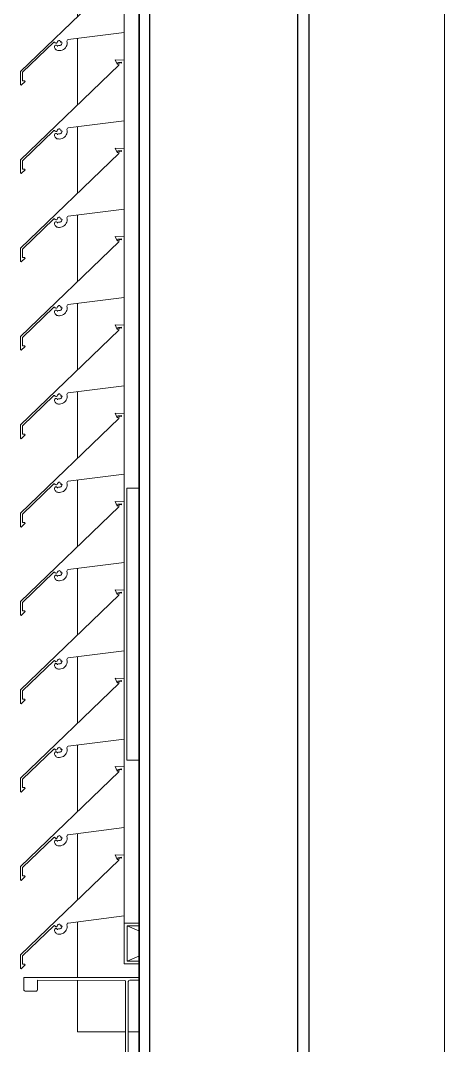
# Model space of a CAD drawing. Header units: millimetres. Extents: x -220592 to 404889, y -217665 to 38245.
# Drawn here: x 27678 to 27990, y -25751 to -24997 of the extents above; entities that cross this region are included whole.
import ezdxf

# ---------------------------------------------------------------- set-up
doc = ezdxf.new("R2010")
doc.units = ezdxf.units.MM
doc.set_wipeout_variables(frame=1)
doc.linetypes.add('XKITLINE00', pattern=[0])
for name, color, linetype in [('000 - 0_HIDE_OBJ_FRAMING_DEF_SUB_1', 7, 'Continuous'), ('000 - STRUCTURE_STEEL_FRAMING_SUB_COLOR_1', 7, 'Continuous'), ('000 - STRUCTURE_STEEL_FRAMING_SUB_COLOR_2', 7, 'Continuous'), ('000 - STRUCTURE_STEEL_FRAMING_WIPEOUT_', 7, 'Continuous')]:
    doc.layers.add(name, color=color, linetype=linetype)
doc.layers.add('Part', color=7, linetype='Continuous', lineweight=0)

# ---------------------------------------------------------------- blocks, each defined once
blk = doc.blocks.new('*A14644')
at = {"layer": 'Part', "color": 7, "linetype": 'XKITLINE00', "lineweight": 0}
for p, q in [((-171.648652, 258.240749), (-171.648652, 270.840635)), ((-172.298652, 270.440631), (-172.298652, 270.644927)), ((-172.298652, 269.790631), (-172.298652, 269.994927)), ((-172.298652, 269.140631), (-172.298652, 269.344927)), ((-172.298652, 268.490631), (-172.298652, 268.694927)), ((-172.298652, 267.840631), (-172.298652, 268.044927)), ((-172.298652, 267.190631), (-172.298652, 267.394927)), ((-172.298652, 266.540631), (-172.298652, 266.744927)), ((-172.298652, 265.890631), (-172.298652, 266.094927)), ((-172.298652, 265.240631), (-172.298652, 265.444927)), ((-172.298652, 264.590631), (-172.298652, 264.794927)), ((-172.298652, 263.940631), (-172.298652, 264.144927)), ((-172.298652, 263.290631), (-172.298652, 263.494927)), ((-172.298652, 262.640631), (-172.298652, 262.844927)), ((-172.298652, 261.990631), (-172.298652, 262.194927)), ((-172.298652, 261.340631), (-172.298652, 261.544927)), ((-172.298652, 260.690631), (-172.298652, 260.894927)), ((-172.298652, 260.040631), (-172.298652, 260.244927)), ((-172.298652, 259.390631), (-172.298652, 259.594927)), ((-172.298652, 258.740631), (-172.298652, 258.944927)), ((-172.298652, 258.240749), (-172.298652, 258.294927))]:
    blk.add_line(p, q, dxfattribs=at)
blk = doc.blocks.new('*A14685')
at = {"layer": 'Part', "color": 7, "linetype": 'XKITLINE00', "lineweight": 0}
for p, q in [((-172.338255, 263.903289), (-173.063377, 263.207043)), ((-172.298462, 263.940623), (-172.366148, 263.943245)), ((-172.366148, 263.943245), (-172.350613, 263.909758)), ((-172.350613, 263.909758), (-172.34549, 263.91017)), ((-172.34549, 263.91017), (-172.345361, 263.922361)), ((-172.345361, 263.922361), (-172.320378, 263.925501)), ((-172.335358, 263.921832), (-172.338255, 263.903289)), ((-172.335358, 263.921832), (-172.318342, 263.918928)), ((-172.320378, 263.925501), (-172.318342, 263.918928)), ((-172.298455, 263.494953), (-172.298462, 263.940623)), ((-172.712461, 263.441923), (-172.298455, 263.494953)), ((-173.048341, 263.200676), (-172.817326, 263.422079)), ((-172.817326, 263.422079), (-172.812166, 263.423171)), ((-172.812166, 263.423171), (-172.808512, 263.418544)), ((-172.808512, 263.418544), (-172.804048, 263.41469)), ((-172.798154, 263.414896), (-172.793971, 263.419053)), ((-172.793971, 263.419053), (-172.790857, 263.426626)), ((-172.790857, 263.426626), (-172.78619, 263.431413)), ((-172.78619, 263.431413), (-172.780114, 263.434203)), ((-172.780114, 263.434203), (-172.773442, 263.434625)), ((-172.773442, 263.434625), (-172.77112, 263.427235)), ((-172.77112, 263.427235), (-172.763955, 263.426291)), ((-172.763955, 263.426291), (-172.765124, 263.419231)), ((-172.765124, 263.419231), (-172.757418, 263.418125)), ((-172.757418, 263.418125), (-172.757988, 263.411641)), ((-172.720912, 263.429659), (-172.720672, 263.435181)), ((-172.719426, 263.419525), (-172.720912, 263.429659)), ((-172.720672, 263.435181), (-172.717536, 263.439733)), ((-172.719801, 263.409289), (-172.719426, 263.419525)), ((-172.717536, 263.439733), (-172.712461, 263.441923)), ((-172.810019, 263.397261), (-172.812659, 263.391787)), ((-172.812659, 263.391787), (-172.812163, 263.384017)), ((-172.812163, 263.384017), (-172.810428, 263.378521)), ((-172.810428, 263.378521), (-172.807674, 263.373458)), ((-172.804875, 263.400498), (-172.810019, 263.397261)), ((-172.807674, 263.373458), (-172.804002, 263.369015)), ((-172.798797, 263.40051), (-172.804875, 263.400498)), ((-172.804048, 263.41469), (-172.798154, 263.414896)), ((-172.804002, 263.369015), (-172.799549, 263.365357)), ((-172.799549, 263.365357), (-172.794479, 263.362617)), ((-172.793641, 263.397292), (-172.798797, 263.40051)), ((-172.794479, 263.362617), (-172.788978, 263.360898)), ((-172.790699, 263.39182), (-172.793641, 263.397292)), ((-172.788669, 263.396801), (-172.790699, 263.39182)), ((-172.788978, 263.360898), (-172.78325, 263.360262)), ((-172.783858, 263.399208), (-172.788669, 263.396801)), ((-172.77794, 263.398303), (-172.783858, 263.399208)), ((-172.78325, 263.360262), (-172.776451, 263.360164)), ((-172.77144, 263.398647), (-172.77794, 263.398303)), ((-172.776451, 263.360164), (-172.766238, 263.360949)), ((-172.765472, 263.401245), (-172.77144, 263.398647)), ((-172.766238, 263.360949), (-172.756337, 263.363572)), ((-172.76079, 263.405767), (-172.765472, 263.401245)), ((-172.757988, 263.411641), (-172.76079, 263.405767)), ((-172.756337, 263.363572), (-172.747074, 263.367945)), ((-172.747074, 263.367945), (-172.738758, 263.373923)), ((-172.738758, 263.373923), (-172.731662, 263.38131)), ((-172.731662, 263.38131), (-172.726022, 263.38986)), ((-172.726022, 263.38986), (-172.722024, 263.39929)), ((-172.722024, 263.39929), (-172.719801, 263.409289)), ((-173.063377, 263.207043), (-173.062824, 263.107892)), ((-173.047999, 263.13933), (-173.048341, 263.200676)), ((-173.058143, 263.105423), (-173.029494, 263.134312)), ((-173.030579, 263.139233), (-173.047999, 263.13933)), ((-173.029494, 263.134312), (-173.030579, 263.139233)), ((-173.062824, 263.107892), (-173.058143, 263.105423))]:
    blk.add_line(p, q, dxfattribs=at)
blk = doc.blocks.new('*A14686')
at = {"layer": 'Part', "color": 7, "linetype": 'XKITLINE00', "lineweight": 0}
for p, q in [((-172.338255, 264.553289), (-173.063377, 263.857043)), ((-172.298462, 264.590623), (-172.366148, 264.593245)), ((-172.366148, 264.593245), (-172.350613, 264.559758)), ((-172.350613, 264.559758), (-172.34549, 264.56017)), ((-172.34549, 264.56017), (-172.345361, 264.572361)), ((-172.345361, 264.572361), (-172.320378, 264.575501)), ((-172.335358, 264.571832), (-172.338255, 264.553289)), ((-172.335358, 264.571832), (-172.318342, 264.568928)), ((-172.320378, 264.575501), (-172.318342, 264.568928)), ((-172.298455, 264.144953), (-172.298462, 264.590623)), ((-172.712461, 264.091923), (-172.298455, 264.144953)), ((-173.048341, 263.850676), (-172.817326, 264.072079)), ((-172.817326, 264.072079), (-172.812166, 264.073171)), ((-172.810019, 264.047261), (-172.812659, 264.041787)), ((-172.812659, 264.041787), (-172.812163, 264.034017)), ((-172.812166, 264.073171), (-172.808512, 264.068544)), ((-172.812163, 264.034017), (-172.810428, 264.028521)), ((-172.810428, 264.028521), (-172.807674, 264.023458)), ((-172.804875, 264.050498), (-172.810019, 264.047261)), ((-172.808512, 264.068544), (-172.804048, 264.06469)), ((-172.807674, 264.023458), (-172.804002, 264.019015)), ((-172.798797, 264.05051), (-172.804875, 264.050498)), ((-172.804048, 264.06469), (-172.798154, 264.064896)), ((-172.793641, 264.047292), (-172.798797, 264.05051)), ((-172.798154, 264.064896), (-172.793971, 264.069053)), ((-172.793971, 264.069053), (-172.790857, 264.076626)), ((-172.790699, 264.04182), (-172.793641, 264.047292)), ((-172.790857, 264.076626), (-172.78619, 264.081413)), ((-172.788669, 264.046801), (-172.790699, 264.04182)), ((-172.783858, 264.049208), (-172.788669, 264.046801)), ((-172.78619, 264.081413), (-172.780114, 264.084203)), ((-172.77794, 264.048303), (-172.783858, 264.049208)), ((-172.780114, 264.084203), (-172.773442, 264.084625)), ((-172.77144, 264.048647), (-172.77794, 264.048303)), ((-172.773442, 264.084625), (-172.77112, 264.077235)), ((-172.765472, 264.051245), (-172.77144, 264.048647)), ((-172.77112, 264.077235), (-172.763955, 264.076291)), ((-172.76079, 264.055767), (-172.765472, 264.051245)), ((-172.763955, 264.076291), (-172.765124, 264.069231)), ((-172.765124, 264.069231), (-172.757418, 264.068125)), ((-172.757988, 264.061641), (-172.76079, 264.055767)), ((-172.757418, 264.068125), (-172.757988, 264.061641)), ((-172.747074, 264.017945), (-172.738758, 264.023923)), ((-172.738758, 264.023923), (-172.731662, 264.03131)), ((-172.731662, 264.03131), (-172.726022, 264.03986)), ((-172.726022, 264.03986), (-172.722024, 264.04929)), ((-172.722024, 264.04929), (-172.719801, 264.059289)), ((-172.720912, 264.079659), (-172.720672, 264.085181)), ((-172.719426, 264.069525), (-172.720912, 264.079659)), ((-172.720672, 264.085181), (-172.717536, 264.089733)), ((-172.719801, 264.059289), (-172.719426, 264.069525)), ((-172.717536, 264.089733), (-172.712461, 264.091923)), ((-172.804002, 264.019015), (-172.799549, 264.015357)), ((-172.799549, 264.015357), (-172.794479, 264.012617)), ((-172.794479, 264.012617), (-172.788978, 264.010898)), ((-172.788978, 264.010898), (-172.78325, 264.010262)), ((-172.78325, 264.010262), (-172.776451, 264.010164)), ((-172.776451, 264.010164), (-172.766238, 264.010949)), ((-172.766238, 264.010949), (-172.756337, 264.013572)), ((-172.756337, 264.013572), (-172.747074, 264.017945)), ((-173.063377, 263.857043), (-173.062824, 263.757892)), ((-173.047999, 263.78933), (-173.048341, 263.850676)), ((-173.062824, 263.757892), (-173.058143, 263.755423)), ((-173.058143, 263.755423), (-173.029494, 263.784312)), ((-173.030579, 263.789233), (-173.047999, 263.78933)), ((-173.029494, 263.784312), (-173.030579, 263.789233))]:
    blk.add_line(p, q, dxfattribs=at)
blk = doc.blocks.new('*A14687')
at = {"layer": 'Part', "color": 7, "linetype": 'XKITLINE00', "lineweight": 0}
for p, q in [((-172.298462, 265.240623), (-172.366148, 265.243245)), ((-172.366148, 265.243245), (-172.350613, 265.209758)), ((-172.298455, 264.794953), (-172.298462, 265.240623)), ((-172.338255, 265.203289), (-173.063377, 264.507043)), ((-172.350613, 265.209758), (-172.34549, 265.21017)), ((-172.34549, 265.21017), (-172.345361, 265.222361)), ((-172.345361, 265.222361), (-172.320378, 265.225501)), ((-172.335358, 265.221832), (-172.338255, 265.203289)), ((-172.335358, 265.221832), (-172.318342, 265.218928)), ((-172.320378, 265.225501), (-172.318342, 265.218928)), ((-172.712461, 264.741923), (-172.298455, 264.794953)), ((-173.048341, 264.500676), (-172.817326, 264.722079)), ((-172.817326, 264.722079), (-172.812166, 264.723171)), ((-172.812166, 264.723171), (-172.808512, 264.718544)), ((-172.804875, 264.700498), (-172.810019, 264.697261)), ((-172.808512, 264.718544), (-172.804048, 264.71469)), ((-172.798797, 264.70051), (-172.804875, 264.700498)), ((-172.804048, 264.71469), (-172.798154, 264.714896)), ((-172.793641, 264.697292), (-172.798797, 264.70051)), ((-172.798154, 264.714896), (-172.793971, 264.719053)), ((-172.793971, 264.719053), (-172.790857, 264.726626)), ((-172.790857, 264.726626), (-172.78619, 264.731413)), ((-172.783858, 264.699208), (-172.788669, 264.696801)), ((-172.78619, 264.731413), (-172.780114, 264.734203)), ((-172.77794, 264.698303), (-172.783858, 264.699208)), ((-172.780114, 264.734203), (-172.773442, 264.734625)), ((-172.77144, 264.698647), (-172.77794, 264.698303)), ((-172.773442, 264.734625), (-172.77112, 264.727235)), ((-172.765472, 264.701245), (-172.77144, 264.698647)), ((-172.77112, 264.727235), (-172.763955, 264.726291)), ((-172.76079, 264.705767), (-172.765472, 264.701245)), ((-172.763955, 264.726291), (-172.765124, 264.719231)), ((-172.765124, 264.719231), (-172.757418, 264.718125)), ((-172.757988, 264.711641), (-172.76079, 264.705767)), ((-172.757418, 264.718125), (-172.757988, 264.711641)), ((-172.726022, 264.68986), (-172.722024, 264.69929)), ((-172.722024, 264.69929), (-172.719801, 264.709289)), ((-172.720912, 264.729659), (-172.720672, 264.735181)), ((-172.719426, 264.719525), (-172.720912, 264.729659)), ((-172.720672, 264.735181), (-172.717536, 264.739733)), ((-172.719801, 264.709289), (-172.719426, 264.719525)), ((-172.717536, 264.739733), (-172.712461, 264.741923)), ((-172.810019, 264.697261), (-172.812659, 264.691787)), ((-172.812659, 264.691787), (-172.812163, 264.684017)), ((-172.812163, 264.684017), (-172.810428, 264.678521)), ((-172.810428, 264.678521), (-172.807674, 264.673458)), ((-172.807674, 264.673458), (-172.804002, 264.669015)), ((-172.804002, 264.669015), (-172.799549, 264.665357)), ((-172.799549, 264.665357), (-172.794479, 264.662617)), ((-172.794479, 264.662617), (-172.788978, 264.660898)), ((-172.790699, 264.69182), (-172.793641, 264.697292)), ((-172.788669, 264.696801), (-172.790699, 264.69182)), ((-172.788978, 264.660898), (-172.78325, 264.660262)), ((-172.78325, 264.660262), (-172.776451, 264.660164)), ((-172.776451, 264.660164), (-172.766238, 264.660949)), ((-172.766238, 264.660949), (-172.756337, 264.663572)), ((-172.756337, 264.663572), (-172.747074, 264.667945)), ((-172.747074, 264.667945), (-172.738758, 264.673923)), ((-172.738758, 264.673923), (-172.731662, 264.68131)), ((-172.731662, 264.68131), (-172.726022, 264.68986)), ((-173.063377, 264.507043), (-173.062824, 264.407892)), ((-173.047999, 264.43933), (-173.048341, 264.500676)), ((-173.062824, 264.407892), (-173.058143, 264.405423)), ((-173.058143, 264.405423), (-173.029494, 264.434312)), ((-173.030579, 264.439233), (-173.047999, 264.43933)), ((-173.029494, 264.434312), (-173.030579, 264.439233))]:
    blk.add_line(p, q, dxfattribs=at)
blk = doc.blocks.new('*A14697')
at = {"layer": 'Part', "color": 7, "linetype": 'XKITLINE00', "lineweight": 0}
for p, q in [((-172.298652, 257.940749), (-172.298652, 258.240749)), ((-171.648652, 258.240749), (-172.298652, 258.240749)), ((-172.278652, 257.960749), (-171.668652, 258.220749)), ((-172.278652, 258.220749), (-171.668652, 257.960749)), ((-172.278652, 257.960749), (-172.278652, 258.220749)), ((-172.278652, 258.220749), (-171.668652, 258.220749)), ((-171.668652, 258.220749), (-171.668652, 257.960749)), ((-171.648652, 257.940749), (-171.648652, 258.240749)), ((-172.298652, 257.940749), (-171.648652, 257.940749)), ((-171.668652, 257.960749), (-172.278652, 257.960749))]:
    blk.add_line(p, q, dxfattribs=at)
blk = doc.blocks.new('*A14699')
at = {"layer": 'Part', "color": 7, "linetype": 'XKITLINE00', "lineweight": 0}
for p, q in [((-171.648937, 258.09053), (-171.648981, 257.84053)), ((-171.628937, 258.090527), (-171.648937, 258.09053)), ((-171.628982, 257.830527), (-171.628937, 258.090527)), ((-171.648981, 257.84053), (-173.03898, 257.840773)), ((-173.03898, 257.840773), (-173.038236, 257.746946)), ((-172.938996, 257.750755), (-172.938984, 257.820755)), ((-172.938984, 257.820755), (-172.295157, 257.819882)), ((-172.295157, 257.819882), (-172.29067, 257.816198)), ((-172.29067, 257.816198), (-172.288986, 257.810642)), ((-172.288986, 257.810642), (-172.289912, 256.866815)), ((-172.26915, 256.870638), (-172.268986, 257.810638)), ((-172.268986, 257.810638), (-172.268224, 257.814465)), ((-172.268224, 257.814465), (-172.26454, 257.818952)), ((-172.26454, 257.818952), (-172.258984, 257.820637)), ((-172.258984, 257.820637), (-171.635157, 257.821289)), ((-171.635157, 257.821289), (-171.630669, 257.824971)), ((-171.630669, 257.824971), (-171.628982, 257.830527)), ((-173.038236, 257.746946), (-173.034553, 257.742457)), ((-173.034553, 257.742457), (-173.028998, 257.740771)), ((-173.028998, 257.740771), (-172.945171, 257.741518)), ((-172.945171, 257.741518), (-172.940682, 257.7452)), ((-172.940682, 257.7452), (-172.938996, 257.750755)), ((-173.039139, 256.930773), (-173.039155, 256.840773)), ((-173.037453, 256.936328), (-173.039139, 256.930773)), ((-173.032965, 256.94001), (-173.037453, 256.936328)), ((-172.949138, 256.940757), (-173.032965, 256.94001)), ((-172.943582, 256.939071), (-172.949138, 256.940757)), ((-172.9399, 256.934582), (-172.943582, 256.939071)), ((-172.939152, 256.860755), (-172.9399, 256.934582)), ((-172.299152, 256.860644), (-172.939152, 256.860755)), ((-172.293596, 256.862328), (-172.299152, 256.860644)), ((-172.289912, 256.866815), (-172.293596, 256.862328)), ((-172.267465, 256.865082), (-172.26915, 256.870638)), ((-172.262978, 256.861399), (-172.267465, 256.865082)), ((-171.639152, 256.860528), (-172.262978, 256.861399)), ((-171.633596, 256.858842), (-171.639152, 256.860528)), ((-171.629914, 256.854354), (-171.633596, 256.858842)), ((-173.039155, 256.840773), (-171.649155, 256.84053)), ((-171.649155, 256.84053), (-171.649199, 256.59053)), ((-171.629199, 256.590527), (-171.629914, 256.854354)), ((-171.649199, 256.59053), (-171.629199, 256.590527))]:
    blk.add_line(p, q, dxfattribs=at)
blk = doc.blocks.new('*A14849')
at = {"layer": 'Part', "color": 7, "linetype": 'XKITLINE00', "lineweight": 0}
for p, q in [((-172.643349, 272.240764), (-171.64898, 272.240764)), ((-171.62898, 272.240764), (-171.143349, 272.240764)), ((-171.143349, 257.440764), (-171.143349, 272.240764)), ((-172.643349, 271.260704), (-172.643349, 272.220354)), ((-172.643349, 270.760344), (-172.643349, 271.240704)), ((-172.643349, 270.110344), (-172.643349, 270.600776)), ((-172.643349, 269.460344), (-172.643349, 269.950776)), ((-172.643349, 268.810344), (-172.643349, 269.300776)), ((-172.643349, 268.160344), (-172.643349, 268.650776)), ((-172.643349, 267.510344), (-172.643349, 268.000776)), ((-172.643349, 266.860344), (-172.643349, 267.350776)), ((-172.643349, 266.210344), (-172.643349, 266.700776)), ((-172.643349, 265.560344), (-172.643349, 266.050776)), ((-172.643349, 264.910344), (-172.643349, 265.400776)), ((-172.643349, 264.260344), (-172.643349, 264.750776)), ((-172.643349, 263.610344), (-172.643349, 264.100776)), ((-172.643349, 262.960344), (-172.643349, 263.450776)), ((-172.643349, 262.310344), (-172.643349, 262.800776)), ((-172.643349, 261.660344), (-172.643349, 262.150776)), ((-172.643349, 261.010344), (-172.643349, 261.500776)), ((-172.643349, 260.360344), (-172.643349, 260.850776)), ((-172.643349, 259.710344), (-172.643349, 260.200776)), ((-172.643349, 259.060344), (-172.643349, 259.550776)), ((-172.643349, 258.410344), (-172.643349, 258.900776)), ((-172.643349, 257.840704), (-172.643349, 258.250776)), ((-172.643349, 257.440764), (-172.643349, 257.820354)), ((-172.643349, 257.440764), (-172.289349, 257.440764)), ((-172.26905, 257.440764), (-171.143349, 257.440764))]:
    blk.add_line(p, q, dxfattribs=at)
blk = doc.blocks.new('*A14850')
at = {"layer": 'Part', "color": 7, "linetype": 'XKITLINE00', "lineweight": 0}
for p, q in [((-172.298462, 258.740623), (-172.366148, 258.743245)), ((-172.366148, 258.743245), (-172.350613, 258.709758)), ((-172.298455, 258.294953), (-172.298462, 258.740623)), ((-172.338255, 258.703289), (-173.063377, 258.007043)), ((-172.350613, 258.709758), (-172.34549, 258.71017)), ((-172.34549, 258.71017), (-172.345361, 258.722361)), ((-172.345361, 258.722361), (-172.320378, 258.725501)), ((-172.335358, 258.721832), (-172.338255, 258.703289)), ((-172.335358, 258.721832), (-172.318342, 258.718928)), ((-172.320378, 258.725501), (-172.318342, 258.718928)), ((-172.712461, 258.241923), (-172.298455, 258.294953)), ((-173.048341, 258.000676), (-172.817326, 258.222079)), ((-172.817326, 258.222079), (-172.812166, 258.223171)), ((-172.812166, 258.223171), (-172.808512, 258.218544)), ((-172.808512, 258.218544), (-172.804048, 258.21469)), ((-172.804048, 258.21469), (-172.798154, 258.214896)), ((-172.798154, 258.214896), (-172.793971, 258.219053)), ((-172.793971, 258.219053), (-172.790857, 258.226626)), ((-172.790857, 258.226626), (-172.78619, 258.231413)), ((-172.78619, 258.231413), (-172.780114, 258.234203)), ((-172.780114, 258.234203), (-172.773442, 258.234625)), ((-172.773442, 258.234625), (-172.77112, 258.227235)), ((-172.77112, 258.227235), (-172.763955, 258.226291)), ((-172.763955, 258.226291), (-172.765124, 258.219231)), ((-172.765124, 258.219231), (-172.757418, 258.218125)), ((-172.757418, 258.218125), (-172.757988, 258.211641)), ((-172.720912, 258.229659), (-172.720672, 258.235181)), ((-172.719426, 258.219525), (-172.720912, 258.229659)), ((-172.720672, 258.235181), (-172.717536, 258.239733)), ((-172.719801, 258.209289), (-172.719426, 258.219525)), ((-172.717536, 258.239733), (-172.712461, 258.241923)), ((-172.810019, 258.197261), (-172.812659, 258.191787)), ((-172.812659, 258.191787), (-172.812163, 258.184017)), ((-172.812163, 258.184017), (-172.810428, 258.178521)), ((-172.810428, 258.178521), (-172.807674, 258.173458)), ((-172.804875, 258.200498), (-172.810019, 258.197261)), ((-172.807674, 258.173458), (-172.804002, 258.169015)), ((-172.798797, 258.20051), (-172.804875, 258.200498)), ((-172.804002, 258.169015), (-172.799549, 258.165357)), ((-172.799549, 258.165357), (-172.794479, 258.162617)), ((-172.793641, 258.197292), (-172.798797, 258.20051)), ((-172.794479, 258.162617), (-172.788978, 258.160898)), ((-172.790699, 258.19182), (-172.793641, 258.197292)), ((-172.788669, 258.196801), (-172.790699, 258.19182)), ((-172.788978, 258.160898), (-172.78325, 258.160262)), ((-172.783858, 258.199208), (-172.788669, 258.196801)), ((-172.77794, 258.198303), (-172.783858, 258.199208)), ((-172.78325, 258.160262), (-172.776451, 258.160164)), ((-172.77144, 258.198647), (-172.77794, 258.198303)), ((-172.776451, 258.160164), (-172.766238, 258.160949)), ((-172.765472, 258.201245), (-172.77144, 258.198647)), ((-172.766238, 258.160949), (-172.756337, 258.163572)), ((-172.76079, 258.205767), (-172.765472, 258.201245)), ((-172.757988, 258.211641), (-172.76079, 258.205767)), ((-172.756337, 258.163572), (-172.747074, 258.167945)), ((-172.747074, 258.167945), (-172.738758, 258.173923)), ((-172.738758, 258.173923), (-172.731662, 258.18131)), ((-172.731662, 258.18131), (-172.726022, 258.18986)), ((-172.726022, 258.18986), (-172.722024, 258.19929)), ((-172.722024, 258.19929), (-172.719801, 258.209289)), ((-173.063377, 258.007043), (-173.062824, 257.907892)), ((-173.047999, 257.93933), (-173.048341, 258.000676)), ((-173.058143, 257.905423), (-173.029494, 257.934312)), ((-173.030579, 257.939233), (-173.047999, 257.93933)), ((-173.029494, 257.934312), (-173.030579, 257.939233)), ((-173.062824, 257.907892), (-173.058143, 257.905423))]:
    blk.add_line(p, q, dxfattribs=at)
blk = doc.blocks.new('*A14851')
at = {"layer": 'Part', "color": 7, "linetype": 'XKITLINE00', "lineweight": 0}
for p, q in [((-172.338255, 259.353289), (-173.063377, 258.657043)), ((-172.298462, 259.390623), (-172.366148, 259.393245)), ((-172.366148, 259.393245), (-172.350613, 259.359758)), ((-172.350613, 259.359758), (-172.34549, 259.36017)), ((-172.34549, 259.36017), (-172.345361, 259.372361)), ((-172.345361, 259.372361), (-172.320378, 259.375501)), ((-172.335358, 259.371832), (-172.338255, 259.353289)), ((-172.335358, 259.371832), (-172.318342, 259.368928)), ((-172.320378, 259.375501), (-172.318342, 259.368928)), ((-172.298455, 258.944953), (-172.298462, 259.390623)), ((-172.717536, 258.889733), (-172.712461, 258.891923)), ((-172.712461, 258.891923), (-172.298455, 258.944953)), ((-173.048341, 258.650676), (-172.817326, 258.872079)), ((-172.817326, 258.872079), (-172.812166, 258.873171)), ((-172.810019, 258.847261), (-172.812659, 258.841787)), ((-172.812659, 258.841787), (-172.812163, 258.834017)), ((-172.812166, 258.873171), (-172.808512, 258.868544)), ((-172.812163, 258.834017), (-172.810428, 258.828521)), ((-172.810428, 258.828521), (-172.807674, 258.823458)), ((-172.804875, 258.850498), (-172.810019, 258.847261)), ((-172.808512, 258.868544), (-172.804048, 258.86469)), ((-172.807674, 258.823458), (-172.804002, 258.819015)), ((-172.798797, 258.85051), (-172.804875, 258.850498)), ((-172.804048, 258.86469), (-172.798154, 258.864896)), ((-172.804002, 258.819015), (-172.799549, 258.815357)), ((-172.793641, 258.847292), (-172.798797, 258.85051)), ((-172.798154, 258.864896), (-172.793971, 258.869053)), ((-172.793971, 258.869053), (-172.790857, 258.876626)), ((-172.790699, 258.84182), (-172.793641, 258.847292)), ((-172.790857, 258.876626), (-172.78619, 258.881413)), ((-172.788669, 258.846801), (-172.790699, 258.84182)), ((-172.783858, 258.849208), (-172.788669, 258.846801)), ((-172.78619, 258.881413), (-172.780114, 258.884203)), ((-172.77794, 258.848303), (-172.783858, 258.849208)), ((-172.780114, 258.884203), (-172.773442, 258.884625)), ((-172.77144, 258.848647), (-172.77794, 258.848303)), ((-172.773442, 258.884625), (-172.77112, 258.877235)), ((-172.765472, 258.851245), (-172.77144, 258.848647)), ((-172.77112, 258.877235), (-172.763955, 258.876291)), ((-172.76079, 258.855767), (-172.765472, 258.851245)), ((-172.763955, 258.876291), (-172.765124, 258.869231)), ((-172.765124, 258.869231), (-172.757418, 258.868125)), ((-172.757988, 258.861641), (-172.76079, 258.855767)), ((-172.757418, 258.868125), (-172.757988, 258.861641)), ((-172.756337, 258.813572), (-172.747074, 258.817945)), ((-172.747074, 258.817945), (-172.738758, 258.823923)), ((-172.738758, 258.823923), (-172.731662, 258.83131)), ((-172.731662, 258.83131), (-172.726022, 258.83986)), ((-172.726022, 258.83986), (-172.722024, 258.84929)), ((-172.722024, 258.84929), (-172.719801, 258.859289)), ((-172.720912, 258.879659), (-172.720672, 258.885181)), ((-172.719426, 258.869525), (-172.720912, 258.879659)), ((-172.720672, 258.885181), (-172.717536, 258.889733)), ((-172.719801, 258.859289), (-172.719426, 258.869525)), ((-172.799549, 258.815357), (-172.794479, 258.812617)), ((-172.794479, 258.812617), (-172.788978, 258.810898)), ((-172.788978, 258.810898), (-172.78325, 258.810262)), ((-172.78325, 258.810262), (-172.776451, 258.810164)), ((-172.776451, 258.810164), (-172.766238, 258.810949)), ((-172.766238, 258.810949), (-172.756337, 258.813572)), ((-173.063377, 258.657043), (-173.062824, 258.557892)), ((-173.047999, 258.58933), (-173.048341, 258.650676)), ((-173.062824, 258.557892), (-173.058143, 258.555423)), ((-173.058143, 258.555423), (-173.029494, 258.584312)), ((-173.030579, 258.589233), (-173.047999, 258.58933)), ((-173.029494, 258.584312), (-173.030579, 258.589233))]:
    blk.add_line(p, q, dxfattribs=at)
blk = doc.blocks.new('*A14852')
at = {"layer": 'Part', "color": 7, "linetype": 'XKITLINE00', "lineweight": 0}
for p, q in [((-172.298462, 260.040623), (-172.366148, 260.043245)), ((-172.366148, 260.043245), (-172.350613, 260.009758)), ((-172.345361, 260.022361), (-172.320378, 260.025501)), ((-172.320378, 260.025501), (-172.318342, 260.018928)), ((-172.298455, 259.594953), (-172.298462, 260.040623)), ((-172.338255, 260.003289), (-173.063377, 259.307043)), ((-172.350613, 260.009758), (-172.34549, 260.01017)), ((-172.34549, 260.01017), (-172.345361, 260.022361)), ((-172.335358, 260.021832), (-172.338255, 260.003289)), ((-172.335358, 260.021832), (-172.318342, 260.018928)), ((-172.712461, 259.541923), (-172.298455, 259.594953)), ((-173.048341, 259.300676), (-172.817326, 259.522079)), ((-172.817326, 259.522079), (-172.812166, 259.523171)), ((-172.810019, 259.497261), (-172.812659, 259.491787)), ((-172.812166, 259.523171), (-172.808512, 259.518544)), ((-172.804875, 259.500498), (-172.810019, 259.497261)), ((-172.808512, 259.518544), (-172.804048, 259.51469)), ((-172.798797, 259.50051), (-172.804875, 259.500498)), ((-172.804048, 259.51469), (-172.798154, 259.514896)), ((-172.793641, 259.497292), (-172.798797, 259.50051)), ((-172.798154, 259.514896), (-172.793971, 259.519053)), ((-172.793971, 259.519053), (-172.790857, 259.526626)), ((-172.790699, 259.49182), (-172.793641, 259.497292)), ((-172.790857, 259.526626), (-172.78619, 259.531413)), ((-172.788669, 259.496801), (-172.790699, 259.49182)), ((-172.783858, 259.499208), (-172.788669, 259.496801)), ((-172.78619, 259.531413), (-172.780114, 259.534203)), ((-172.77794, 259.498303), (-172.783858, 259.499208)), ((-172.780114, 259.534203), (-172.773442, 259.534625)), ((-172.77144, 259.498647), (-172.77794, 259.498303)), ((-172.773442, 259.534625), (-172.77112, 259.527235)), ((-172.765472, 259.501245), (-172.77144, 259.498647)), ((-172.77112, 259.527235), (-172.763955, 259.526291)), ((-172.76079, 259.505767), (-172.765472, 259.501245)), ((-172.763955, 259.526291), (-172.765124, 259.519231)), ((-172.765124, 259.519231), (-172.757418, 259.518125)), ((-172.757988, 259.511641), (-172.76079, 259.505767)), ((-172.757418, 259.518125), (-172.757988, 259.511641)), ((-172.726022, 259.48986), (-172.722024, 259.49929)), ((-172.722024, 259.49929), (-172.719801, 259.509289)), ((-172.720912, 259.529659), (-172.720672, 259.535181)), ((-172.719426, 259.519525), (-172.720912, 259.529659)), ((-172.720672, 259.535181), (-172.717536, 259.539733)), ((-172.719801, 259.509289), (-172.719426, 259.519525)), ((-172.717536, 259.539733), (-172.712461, 259.541923)), ((-172.812659, 259.491787), (-172.812163, 259.484017)), ((-172.812163, 259.484017), (-172.810428, 259.478521)), ((-172.810428, 259.478521), (-172.807674, 259.473458)), ((-172.807674, 259.473458), (-172.804002, 259.469015)), ((-172.804002, 259.469015), (-172.799549, 259.465357)), ((-172.799549, 259.465357), (-172.794479, 259.462617)), ((-172.794479, 259.462617), (-172.788978, 259.460898)), ((-172.788978, 259.460898), (-172.78325, 259.460262)), ((-172.78325, 259.460262), (-172.776451, 259.460164)), ((-172.776451, 259.460164), (-172.766238, 259.460949)), ((-172.766238, 259.460949), (-172.756337, 259.463572)), ((-172.756337, 259.463572), (-172.747074, 259.467945)), ((-172.747074, 259.467945), (-172.738758, 259.473923)), ((-172.738758, 259.473923), (-172.731662, 259.48131)), ((-172.731662, 259.48131), (-172.726022, 259.48986)), ((-173.063377, 259.307043), (-173.062824, 259.207892)), ((-173.047999, 259.23933), (-173.048341, 259.300676)), ((-173.062824, 259.207892), (-173.058143, 259.205423)), ((-173.058143, 259.205423), (-173.029494, 259.234312)), ((-173.030579, 259.239233), (-173.047999, 259.23933)), ((-173.029494, 259.234312), (-173.030579, 259.239233))]:
    blk.add_line(p, q, dxfattribs=at)
blk = doc.blocks.new('*A14853')
at = {"layer": 'Part', "color": 7, "linetype": 'XKITLINE00', "lineweight": 0}
for p, q in [((-172.338255, 260.653289), (-173.063377, 259.957043)), ((-172.298462, 260.690623), (-172.366148, 260.693245)), ((-172.366148, 260.693245), (-172.350613, 260.659758)), ((-172.350613, 260.659758), (-172.34549, 260.66017)), ((-172.34549, 260.66017), (-172.345361, 260.672361)), ((-172.345361, 260.672361), (-172.320378, 260.675501)), ((-172.335358, 260.671832), (-172.338255, 260.653289)), ((-172.335358, 260.671832), (-172.318342, 260.668928)), ((-172.320378, 260.675501), (-172.318342, 260.668928)), ((-172.298455, 260.244953), (-172.298462, 260.690623)), ((-172.793971, 260.169053), (-172.790857, 260.176626)), ((-172.790857, 260.176626), (-172.78619, 260.181413)), ((-172.78619, 260.181413), (-172.780114, 260.184203)), ((-172.780114, 260.184203), (-172.773442, 260.184625)), ((-172.773442, 260.184625), (-172.77112, 260.177235)), ((-172.77112, 260.177235), (-172.763955, 260.176291)), ((-172.763955, 260.176291), (-172.765124, 260.169231)), ((-172.720912, 260.179659), (-172.720672, 260.185181)), ((-172.719426, 260.169525), (-172.720912, 260.179659)), ((-172.720672, 260.185181), (-172.717536, 260.189733)), ((-172.717536, 260.189733), (-172.712461, 260.191923)), ((-172.712461, 260.191923), (-172.298455, 260.244953)), ((-173.048341, 259.950676), (-172.817326, 260.172079)), ((-172.817326, 260.172079), (-172.812166, 260.173171)), ((-172.810019, 260.147261), (-172.812659, 260.141787)), ((-172.812659, 260.141787), (-172.812163, 260.134017)), ((-172.812166, 260.173171), (-172.808512, 260.168544)), ((-172.812163, 260.134017), (-172.810428, 260.128521)), ((-172.810428, 260.128521), (-172.807674, 260.123458)), ((-172.804875, 260.150498), (-172.810019, 260.147261)), ((-172.808512, 260.168544), (-172.804048, 260.16469)), ((-172.807674, 260.123458), (-172.804002, 260.119015)), ((-172.798797, 260.15051), (-172.804875, 260.150498)), ((-172.804048, 260.16469), (-172.798154, 260.164896)), ((-172.804002, 260.119015), (-172.799549, 260.115357)), ((-172.799549, 260.115357), (-172.794479, 260.112617)), ((-172.793641, 260.147292), (-172.798797, 260.15051)), ((-172.798154, 260.164896), (-172.793971, 260.169053)), ((-172.794479, 260.112617), (-172.788978, 260.110898)), ((-172.790699, 260.14182), (-172.793641, 260.147292)), ((-172.788669, 260.146801), (-172.790699, 260.14182)), ((-172.788978, 260.110898), (-172.78325, 260.110262)), ((-172.783858, 260.149208), (-172.788669, 260.146801)), ((-172.77794, 260.148303), (-172.783858, 260.149208)), ((-172.78325, 260.110262), (-172.776451, 260.110164)), ((-172.77144, 260.148647), (-172.77794, 260.148303)), ((-172.776451, 260.110164), (-172.766238, 260.110949)), ((-172.765472, 260.151245), (-172.77144, 260.148647)), ((-172.766238, 260.110949), (-172.756337, 260.113572)), ((-172.76079, 260.155767), (-172.765472, 260.151245)), ((-172.765124, 260.169231), (-172.757418, 260.168125)), ((-172.757988, 260.161641), (-172.76079, 260.155767)), ((-172.757418, 260.168125), (-172.757988, 260.161641)), ((-172.756337, 260.113572), (-172.747074, 260.117945)), ((-172.747074, 260.117945), (-172.738758, 260.123923)), ((-172.738758, 260.123923), (-172.731662, 260.13131)), ((-172.731662, 260.13131), (-172.726022, 260.13986)), ((-172.726022, 260.13986), (-172.722024, 260.14929)), ((-172.722024, 260.14929), (-172.719801, 260.159289)), ((-172.719801, 260.159289), (-172.719426, 260.169525)), ((-173.063377, 259.957043), (-173.062824, 259.857892)), ((-173.047999, 259.88933), (-173.048341, 259.950676)), ((-173.058143, 259.855423), (-173.029494, 259.884312)), ((-173.030579, 259.889233), (-173.047999, 259.88933)), ((-173.029494, 259.884312), (-173.030579, 259.889233)), ((-173.062824, 259.857892), (-173.058143, 259.855423))]:
    blk.add_line(p, q, dxfattribs=at)
blk = doc.blocks.new('*A14854')
at = {"layer": 'Part', "color": 7, "linetype": 'XKITLINE00', "lineweight": 0}
for p, q in [((-172.298462, 261.340623), (-172.366148, 261.343245)), ((-172.366148, 261.343245), (-172.350613, 261.309758)), ((-172.350613, 261.309758), (-172.34549, 261.31017)), ((-172.34549, 261.31017), (-172.345361, 261.322361)), ((-172.345361, 261.322361), (-172.320378, 261.325501)), ((-172.335358, 261.321832), (-172.338255, 261.303289)), ((-172.335358, 261.321832), (-172.318342, 261.318928)), ((-172.320378, 261.325501), (-172.318342, 261.318928)), ((-172.298455, 260.894953), (-172.298462, 261.340623)), ((-172.338255, 261.303289), (-173.063377, 260.607043)), ((-172.712461, 260.841923), (-172.298455, 260.894953)), ((-173.048341, 260.600676), (-172.817326, 260.822079)), ((-172.817326, 260.822079), (-172.812166, 260.823171)), ((-172.810019, 260.797261), (-172.812659, 260.791787)), ((-172.812659, 260.791787), (-172.812163, 260.784017)), ((-172.812166, 260.823171), (-172.808512, 260.818544)), ((-172.812163, 260.784017), (-172.810428, 260.778521)), ((-172.810428, 260.778521), (-172.807674, 260.773458)), ((-172.804875, 260.800498), (-172.810019, 260.797261)), ((-172.808512, 260.818544), (-172.804048, 260.81469)), ((-172.798797, 260.80051), (-172.804875, 260.800498)), ((-172.804048, 260.81469), (-172.798154, 260.814896)), ((-172.793641, 260.797292), (-172.798797, 260.80051)), ((-172.798154, 260.814896), (-172.793971, 260.819053)), ((-172.793971, 260.819053), (-172.790857, 260.826626)), ((-172.790699, 260.79182), (-172.793641, 260.797292)), ((-172.790857, 260.826626), (-172.78619, 260.831413)), ((-172.788669, 260.796801), (-172.790699, 260.79182)), ((-172.783858, 260.799208), (-172.788669, 260.796801)), ((-172.78619, 260.831413), (-172.780114, 260.834203)), ((-172.77794, 260.798303), (-172.783858, 260.799208)), ((-172.780114, 260.834203), (-172.773442, 260.834625)), ((-172.77144, 260.798647), (-172.77794, 260.798303)), ((-172.773442, 260.834625), (-172.77112, 260.827235)), ((-172.765472, 260.801245), (-172.77144, 260.798647)), ((-172.77112, 260.827235), (-172.763955, 260.826291)), ((-172.76079, 260.805767), (-172.765472, 260.801245)), ((-172.763955, 260.826291), (-172.765124, 260.819231)), ((-172.765124, 260.819231), (-172.757418, 260.818125)), ((-172.757988, 260.811641), (-172.76079, 260.805767)), ((-172.757418, 260.818125), (-172.757988, 260.811641)), ((-172.738758, 260.773923), (-172.731662, 260.78131)), ((-172.731662, 260.78131), (-172.726022, 260.78986)), ((-172.726022, 260.78986), (-172.722024, 260.79929)), ((-172.722024, 260.79929), (-172.719801, 260.809289)), ((-172.720912, 260.829659), (-172.720672, 260.835181)), ((-172.719426, 260.819525), (-172.720912, 260.829659)), ((-172.720672, 260.835181), (-172.717536, 260.839733)), ((-172.719801, 260.809289), (-172.719426, 260.819525)), ((-172.717536, 260.839733), (-172.712461, 260.841923)), ((-172.807674, 260.773458), (-172.804002, 260.769015)), ((-172.804002, 260.769015), (-172.799549, 260.765357)), ((-172.799549, 260.765357), (-172.794479, 260.762617)), ((-172.794479, 260.762617), (-172.788978, 260.760898)), ((-172.788978, 260.760898), (-172.78325, 260.760262)), ((-172.78325, 260.760262), (-172.776451, 260.760164)), ((-172.776451, 260.760164), (-172.766238, 260.760949)), ((-172.766238, 260.760949), (-172.756337, 260.763572)), ((-172.756337, 260.763572), (-172.747074, 260.767945)), ((-172.747074, 260.767945), (-172.738758, 260.773923)), ((-173.063377, 260.607043), (-173.062824, 260.507892)), ((-173.047999, 260.53933), (-173.048341, 260.600676)), ((-173.062824, 260.507892), (-173.058143, 260.505423)), ((-173.058143, 260.505423), (-173.029494, 260.534312)), ((-173.030579, 260.539233), (-173.047999, 260.53933)), ((-173.029494, 260.534312), (-173.030579, 260.539233))]:
    blk.add_line(p, q, dxfattribs=at)
blk = doc.blocks.new('*A14855')
at = {"layer": 'Part', "color": 7, "linetype": 'XKITLINE00', "lineweight": 0}
for p, q in [((-172.298462, 261.990623), (-172.366148, 261.993245)), ((-172.366148, 261.993245), (-172.350613, 261.959758)), ((-172.298455, 261.544953), (-172.298462, 261.990623)), ((-172.338255, 261.953289), (-173.063377, 261.257043)), ((-172.350613, 261.959758), (-172.34549, 261.96017)), ((-172.34549, 261.96017), (-172.345361, 261.972361)), ((-172.345361, 261.972361), (-172.320378, 261.975501)), ((-172.335358, 261.971832), (-172.338255, 261.953289)), ((-172.335358, 261.971832), (-172.318342, 261.968928)), ((-172.320378, 261.975501), (-172.318342, 261.968928)), ((-172.712461, 261.491923), (-172.298455, 261.544953)), ((-173.048341, 261.250676), (-172.817326, 261.472079)), ((-172.817326, 261.472079), (-172.812166, 261.473171)), ((-172.812166, 261.473171), (-172.808512, 261.468544)), ((-172.808512, 261.468544), (-172.804048, 261.46469)), ((-172.804048, 261.46469), (-172.798154, 261.464896)), ((-172.798154, 261.464896), (-172.793971, 261.469053)), ((-172.793971, 261.469053), (-172.790857, 261.476626)), ((-172.790857, 261.476626), (-172.78619, 261.481413)), ((-172.78619, 261.481413), (-172.780114, 261.484203)), ((-172.780114, 261.484203), (-172.773442, 261.484625)), ((-172.773442, 261.484625), (-172.77112, 261.477235)), ((-172.77112, 261.477235), (-172.763955, 261.476291)), ((-172.76079, 261.455767), (-172.765472, 261.451245)), ((-172.763955, 261.476291), (-172.765124, 261.469231)), ((-172.765124, 261.469231), (-172.757418, 261.468125)), ((-172.757988, 261.461641), (-172.76079, 261.455767)), ((-172.757418, 261.468125), (-172.757988, 261.461641)), ((-172.722024, 261.44929), (-172.719801, 261.459289)), ((-172.720912, 261.479659), (-172.720672, 261.485181)), ((-172.719426, 261.469525), (-172.720912, 261.479659)), ((-172.720672, 261.485181), (-172.717536, 261.489733)), ((-172.719801, 261.459289), (-172.719426, 261.469525)), ((-172.717536, 261.489733), (-172.712461, 261.491923)), ((-172.810019, 261.447261), (-172.812659, 261.441787)), ((-172.812659, 261.441787), (-172.812163, 261.434017)), ((-172.812163, 261.434017), (-172.810428, 261.428521)), ((-172.810428, 261.428521), (-172.807674, 261.423458)), ((-172.804875, 261.450498), (-172.810019, 261.447261)), ((-172.807674, 261.423458), (-172.804002, 261.419015)), ((-172.798797, 261.45051), (-172.804875, 261.450498)), ((-172.804002, 261.419015), (-172.799549, 261.415357)), ((-172.799549, 261.415357), (-172.794479, 261.412617)), ((-172.793641, 261.447292), (-172.798797, 261.45051)), ((-172.794479, 261.412617), (-172.788978, 261.410898)), ((-172.790699, 261.44182), (-172.793641, 261.447292)), ((-172.788669, 261.446801), (-172.790699, 261.44182)), ((-172.788978, 261.410898), (-172.78325, 261.410262)), ((-172.783858, 261.449208), (-172.788669, 261.446801)), ((-172.77794, 261.448303), (-172.783858, 261.449208)), ((-172.78325, 261.410262), (-172.776451, 261.410164)), ((-172.77144, 261.448647), (-172.77794, 261.448303)), ((-172.776451, 261.410164), (-172.766238, 261.410949)), ((-172.765472, 261.451245), (-172.77144, 261.448647)), ((-172.766238, 261.410949), (-172.756337, 261.413572)), ((-172.756337, 261.413572), (-172.747074, 261.417945)), ((-172.747074, 261.417945), (-172.738758, 261.423923)), ((-172.738758, 261.423923), (-172.731662, 261.43131)), ((-172.731662, 261.43131), (-172.726022, 261.43986)), ((-172.726022, 261.43986), (-172.722024, 261.44929)), ((-173.063377, 261.257043), (-173.062824, 261.157892)), ((-173.047999, 261.18933), (-173.048341, 261.250676)), ((-173.062824, 261.157892), (-173.058143, 261.155423)), ((-173.058143, 261.155423), (-173.029494, 261.184312)), ((-173.030579, 261.189233), (-173.047999, 261.18933)), ((-173.029494, 261.184312), (-173.030579, 261.189233))]:
    blk.add_line(p, q, dxfattribs=at)
blk = doc.blocks.new('*A14856')
at = {"layer": 'Part', "color": 7, "linetype": 'XKITLINE00', "lineweight": 0}
for p, q in [((-172.338255, 262.603289), (-173.063377, 261.907043)), ((-172.298462, 262.640623), (-172.366148, 262.643245)), ((-172.366148, 262.643245), (-172.350613, 262.609758)), ((-172.350613, 262.609758), (-172.34549, 262.61017)), ((-172.34549, 262.61017), (-172.345361, 262.622361)), ((-172.345361, 262.622361), (-172.320378, 262.625501)), ((-172.335358, 262.621832), (-172.338255, 262.603289)), ((-172.335358, 262.621832), (-172.318342, 262.618928)), ((-172.320378, 262.625501), (-172.318342, 262.618928)), ((-172.298455, 262.194953), (-172.298462, 262.640623)), ((-172.78619, 262.131413), (-172.780114, 262.134203)), ((-172.780114, 262.134203), (-172.773442, 262.134625)), ((-172.773442, 262.134625), (-172.77112, 262.127235)), ((-172.720912, 262.129659), (-172.720672, 262.135181)), ((-172.720672, 262.135181), (-172.717536, 262.139733)), ((-172.717536, 262.139733), (-172.712461, 262.141923)), ((-172.712461, 262.141923), (-172.298455, 262.194953)), ((-173.048341, 261.900676), (-172.817326, 262.122079)), ((-172.817326, 262.122079), (-172.812166, 262.123171)), ((-172.810019, 262.097261), (-172.812659, 262.091787)), ((-172.812659, 262.091787), (-172.812163, 262.084017)), ((-172.812166, 262.123171), (-172.808512, 262.118544)), ((-172.812163, 262.084017), (-172.810428, 262.078521)), ((-172.810428, 262.078521), (-172.807674, 262.073458)), ((-172.804875, 262.100498), (-172.810019, 262.097261)), ((-172.808512, 262.118544), (-172.804048, 262.11469)), ((-172.807674, 262.073458), (-172.804002, 262.069015)), ((-172.798797, 262.10051), (-172.804875, 262.100498)), ((-172.804048, 262.11469), (-172.798154, 262.114896)), ((-172.804002, 262.069015), (-172.799549, 262.065357)), ((-172.799549, 262.065357), (-172.794479, 262.062617)), ((-172.793641, 262.097292), (-172.798797, 262.10051)), ((-172.798154, 262.114896), (-172.793971, 262.119053)), ((-172.794479, 262.062617), (-172.788978, 262.060898)), ((-172.793971, 262.119053), (-172.790857, 262.126626)), ((-172.790699, 262.09182), (-172.793641, 262.097292)), ((-172.790857, 262.126626), (-172.78619, 262.131413)), ((-172.788669, 262.096801), (-172.790699, 262.09182)), ((-172.788978, 262.060898), (-172.78325, 262.060262)), ((-172.783858, 262.099208), (-172.788669, 262.096801)), ((-172.77794, 262.098303), (-172.783858, 262.099208)), ((-172.78325, 262.060262), (-172.776451, 262.060164)), ((-172.77144, 262.098647), (-172.77794, 262.098303)), ((-172.776451, 262.060164), (-172.766238, 262.060949)), ((-172.765472, 262.101245), (-172.77144, 262.098647)), ((-172.77112, 262.127235), (-172.763955, 262.126291)), ((-172.766238, 262.060949), (-172.756337, 262.063572)), ((-172.76079, 262.105767), (-172.765472, 262.101245)), ((-172.763955, 262.126291), (-172.765124, 262.119231)), ((-172.765124, 262.119231), (-172.757418, 262.118125)), ((-172.757988, 262.111641), (-172.76079, 262.105767)), ((-172.757418, 262.118125), (-172.757988, 262.111641)), ((-172.756337, 262.063572), (-172.747074, 262.067945)), ((-172.747074, 262.067945), (-172.738758, 262.073923)), ((-172.738758, 262.073923), (-172.731662, 262.08131)), ((-172.731662, 262.08131), (-172.726022, 262.08986)), ((-172.726022, 262.08986), (-172.722024, 262.09929)), ((-172.722024, 262.09929), (-172.719801, 262.109289)), ((-172.719426, 262.119525), (-172.720912, 262.129659)), ((-172.719801, 262.109289), (-172.719426, 262.119525)), ((-173.063377, 261.907043), (-173.062824, 261.807892)), ((-173.058143, 261.805423), (-173.029494, 261.834312)), ((-173.047999, 261.83933), (-173.048341, 261.900676)), ((-173.030579, 261.839233), (-173.047999, 261.83933)), ((-173.029494, 261.834312), (-173.030579, 261.839233)), ((-173.062824, 261.807892), (-173.058143, 261.805423))]:
    blk.add_line(p, q, dxfattribs=at)
blk = doc.blocks.new('*A14857')
at = {"layer": 'Part', "color": 7, "linetype": 'XKITLINE00', "lineweight": 0}
for p, q in [((-172.298462, 263.290623), (-172.366148, 263.293245)), ((-172.366148, 263.293245), (-172.350613, 263.259758)), ((-172.34549, 263.26017), (-172.345361, 263.272361)), ((-172.345361, 263.272361), (-172.320378, 263.275501)), ((-172.335358, 263.271832), (-172.338255, 263.253289)), ((-172.335358, 263.271832), (-172.318342, 263.268928)), ((-172.320378, 263.275501), (-172.318342, 263.268928)), ((-172.298455, 262.844953), (-172.298462, 263.290623)), ((-172.338255, 263.253289), (-173.063377, 262.557043)), ((-172.350613, 263.259758), (-172.34549, 263.26017)), ((-172.712461, 262.791923), (-172.298455, 262.844953)), ((-173.048341, 262.550676), (-172.817326, 262.772079)), ((-172.817326, 262.772079), (-172.812166, 262.773171)), ((-172.810019, 262.747261), (-172.812659, 262.741787)), ((-172.812659, 262.741787), (-172.812163, 262.734017)), ((-172.812166, 262.773171), (-172.808512, 262.768544)), ((-172.804875, 262.750498), (-172.810019, 262.747261)), ((-172.808512, 262.768544), (-172.804048, 262.76469)), ((-172.798797, 262.75051), (-172.804875, 262.750498)), ((-172.804048, 262.76469), (-172.798154, 262.764896)), ((-172.793641, 262.747292), (-172.798797, 262.75051)), ((-172.798154, 262.764896), (-172.793971, 262.769053)), ((-172.793971, 262.769053), (-172.790857, 262.776626)), ((-172.790699, 262.74182), (-172.793641, 262.747292)), ((-172.790857, 262.776626), (-172.78619, 262.781413)), ((-172.788669, 262.746801), (-172.790699, 262.74182)), ((-172.783858, 262.749208), (-172.788669, 262.746801)), ((-172.78619, 262.781413), (-172.780114, 262.784203)), ((-172.77794, 262.748303), (-172.783858, 262.749208)), ((-172.780114, 262.784203), (-172.773442, 262.784625)), ((-172.77144, 262.748647), (-172.77794, 262.748303)), ((-172.773442, 262.784625), (-172.77112, 262.777235)), ((-172.765472, 262.751245), (-172.77144, 262.748647)), ((-172.77112, 262.777235), (-172.763955, 262.776291)), ((-172.76079, 262.755767), (-172.765472, 262.751245)), ((-172.763955, 262.776291), (-172.765124, 262.769231)), ((-172.765124, 262.769231), (-172.757418, 262.768125)), ((-172.757988, 262.761641), (-172.76079, 262.755767)), ((-172.757418, 262.768125), (-172.757988, 262.761641)), ((-172.731662, 262.73131), (-172.726022, 262.73986)), ((-172.726022, 262.73986), (-172.722024, 262.74929)), ((-172.722024, 262.74929), (-172.719801, 262.759289)), ((-172.720912, 262.779659), (-172.720672, 262.785181)), ((-172.719426, 262.769525), (-172.720912, 262.779659)), ((-172.720672, 262.785181), (-172.717536, 262.789733)), ((-172.719801, 262.759289), (-172.719426, 262.769525)), ((-172.717536, 262.789733), (-172.712461, 262.791923)), ((-172.812163, 262.734017), (-172.810428, 262.728521)), ((-172.810428, 262.728521), (-172.807674, 262.723458)), ((-172.807674, 262.723458), (-172.804002, 262.719015)), ((-172.804002, 262.719015), (-172.799549, 262.715357)), ((-172.799549, 262.715357), (-172.794479, 262.712617)), ((-172.794479, 262.712617), (-172.788978, 262.710898)), ((-172.788978, 262.710898), (-172.78325, 262.710262)), ((-172.78325, 262.710262), (-172.776451, 262.710164)), ((-172.776451, 262.710164), (-172.766238, 262.710949)), ((-172.766238, 262.710949), (-172.756337, 262.713572)), ((-172.756337, 262.713572), (-172.747074, 262.717945)), ((-172.747074, 262.717945), (-172.738758, 262.723923)), ((-172.738758, 262.723923), (-172.731662, 262.73131)), ((-173.063377, 262.557043), (-173.062824, 262.457892)), ((-173.047999, 262.48933), (-173.048341, 262.550676)), ((-173.062824, 262.457892), (-173.058143, 262.455423)), ((-173.058143, 262.455423), (-173.029494, 262.484312)), ((-173.030579, 262.489233), (-173.047999, 262.48933)), ((-173.029494, 262.484312), (-173.030579, 262.489233))]:
    blk.add_line(p, q, dxfattribs=at)
blk = doc.blocks.new('*A14629')
at = {"layer": '000 - 0_HIDE_OBJ_FRAMING_DEF_SUB_1', "color": 7, "linetype": 'XKITLINE00', "lineweight": 0}
for p, q in [((-168.903349, 253.338409), (-168.903349, 275.188491)), ((-170.903349, 247.090805), (-170.903349, 273.890764))]:
    blk.add_line(p, q, dxfattribs=at)
blk = doc.blocks.new('*A14647')
at = {"layer": '000 - 0_HIDE_OBJ_FRAMING_DEF_SUB_1', "color": 7, "linetype": 'XKITLINE00', "lineweight": 0}
for p, q in [((-171.143364, 260.690764), (-170.903349, 260.690764)), ((-171.143364, 260.190764), (-171.143364, 260.690764)), ((-170.903349, 260.190764), (-171.143364, 260.190764))]:
    blk.add_line(p, q, dxfattribs=at)
blk = doc.blocks.new('*A14648')
at = {"layer": '000 - 0_HIDE_OBJ_FRAMING_DEF_SUB_1', "color": 7, "linetype": 'XKITLINE00', "lineweight": 0}
for p, q in [((-171.243364, 259.440764), (-171.243364, 261.440764)), ((-171.243364, 261.440764), (-171.143364, 261.440764)), ((-171.143364, 259.440764), (-171.143364, 261.440764)), ((-171.243364, 259.440764), (-171.143364, 259.440764))]:
    blk.add_line(p, q, dxfattribs=at)
blk = doc.blocks.new('*A14701')
at = {"layer": '000 - 0_HIDE_OBJ_FRAMING_DEF_SUB_1', "color": 7, "linetype": 'XKITLINE00', "lineweight": 0}
blk.add_line((-168.903349, 268.238426), (-168.903349, 253.338486), dxfattribs=at)
blk = doc.blocks.new('W-1-PP18-ST_20260402-011103_LOWER_PL')
at = {"layer": '000 - 0_HIDE_OBJ_FRAMING_DEF_SUB_1', "color": 7, "lineweight": 0, "xscale": 100, "yscale": 100, "zscale": 100}
for name in ['*A14629', '*A14701', '*A14648', '*A14647']:
    blk.add_blockref(name, (17759.3349, -35779.0805), dxfattribs=at)
blk = doc.blocks.new('*U17627')
at = {"color": 7}
blk.add_wipeout([(0, 0), (0, 125), (5746.4974, 125), (5746.4974, 0)], dxfattribs=at).dxf.layer = '000 - STRUCTURE_STEEL_FRAMING_WIPEOUT_'
at = {"layer": '000 - STRUCTURE_STEEL_FRAMING_SUB_COLOR_1', "color": 7}
for points in [[(0, 125), (0, 117), (5746.4974, 117), (5746.4974, 125)], [(0, 0), (0, 8), (5746.4974, 8), (5746.4974, 0)]]:
    blk.add_lwpolyline(points, close=True, dxfattribs=at)
at = {"layer": '000 - STRUCTURE_STEEL_FRAMING_SUB_COLOR_2', "color": 7}
blk.add_lwpolyline([(0, 0), (0, 125), (5746.4974, 125), (5746.4974, 0)], close=True, dxfattribs=at)
blk = doc.blocks.new('W-1-PP18-ST_20260402-014810LOPL_MAIN_ST')
at = {"color": 7, "rotation": 90}
blk.add_blockref('*U17627', (769, -14285), dxfattribs=at)

msp = doc.modelspace()

# ---------------------------------------------------------------- block references
at = {"color": 7, "lineweight": 0, "xscale": 100, "yscale": 100, "zscale": 100}
for name in ['*A14849', '*A14644', '*A14687', '*A14686', '*A14685', '*A14857', '*A14856', '*A14855', '*A14854', '*A14853', '*A14852', '*A14851', '*A14850', '*A14697', '*A14699']:
    msp.add_blockref(name, (44984.4833, -51484.8507), dxfattribs=at)

# ---------------------------------------------------------------- next in the draw order: block references
at = {"layer": 'Defpoints', "color": 7}
msp.add_blockref('W-1-PP18-ST_20260402-011103_LOWER_PL', (27121.4984, -15705.7702), dxfattribs=at)

# ---------------------------------------------------------------- next in the draw order: block references
msp.add_blockref('W-1-PP18-ST_20260402-014810LOPL_MAIN_ST', (27121.4984, -15705.7702), dxfattribs=at)

doc.saveas('drawing.dxf')
